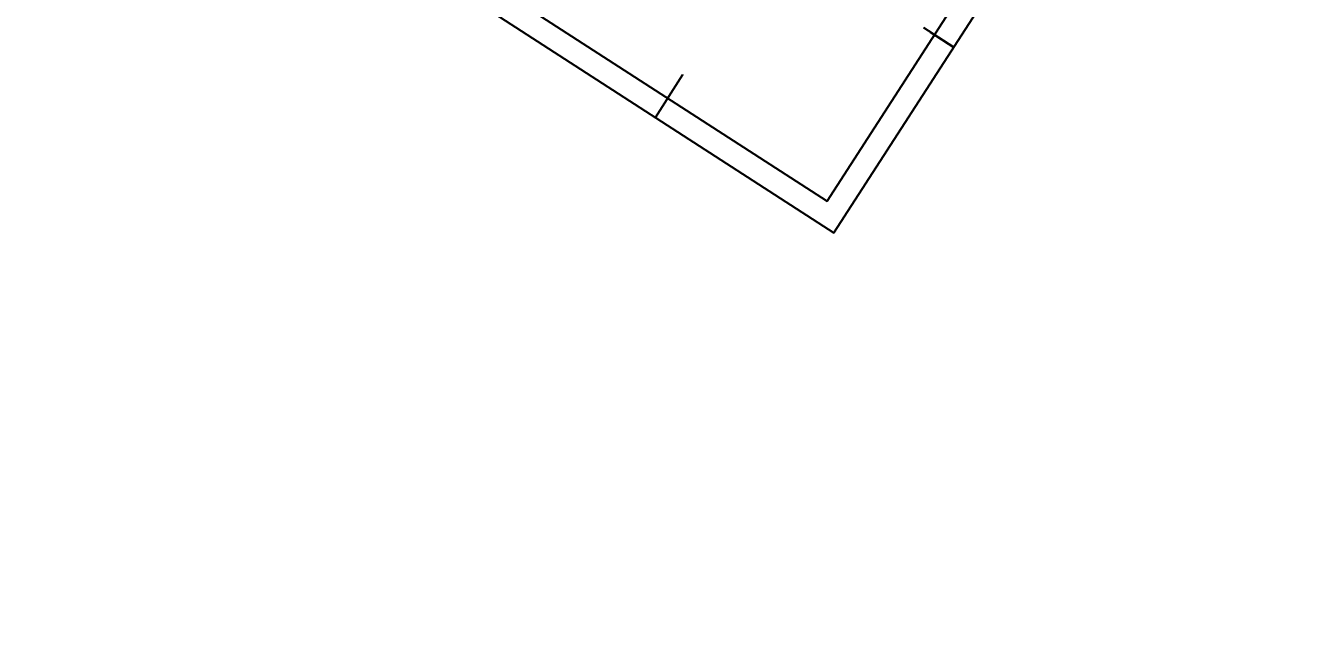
# Model space of a CAD drawing. Header units: inches. Extents: x -48022 to 80112, y -8164 to 5118.
# Drawn here: x 63610.2 to 63946.6, y -1087.4 to -929.1 of the extents above; entities that cross this region are included whole.
import ezdxf
from ezdxf.xclip import XClip

# ---------------------------------------------------------------- set-up
doc = ezdxf.new("R2010")
doc.units = ezdxf.units.IN
doc.header["$LTSCALE"] = 10
doc.header["$XCLIPFRAME"] = 0
doc.header["$PDMODE"] = 32
doc.linetypes.add('Amconstr', pattern=[9999, 9999, 0])
doc.layers.add('1_DIM', color=1, linetype='Continuous')
doc.layers.add('roads & footpath', color=161, linetype='Continuous')
doc.styles.get("Standard").update_dxf_attribs({"font": 'sanss___.ttf'})
doc.dimstyles.new('STANDARD_WS', dxfattribs={"dimscale": 180, "dimtxt": 0.18, "dimasz": 0.0625, "dimexe": 0.1875, "dimexo": 0.0625, "dimgap": 0.09375, "dimtad": 0, "dimdec": 0, "dimzin": 3, "dimdsep": 46, "dimlunit": 4, "dimtxsty": 'Standard', "dimblk": 'DOT', "dimcen": 0.09375, "dimadec": 3, "dimazin": 0, "dimtfac": 1, "dimtdec": 0, "dimtofl": 0, "dimtmove": 1, "dimatfit": 3, "dimldrblk": 'CLOSED', "dimfxl": 0, "dimfrac": 2, "dimtolj": 1, "dimtzin": 3, "dimarcsym": 0})

# ---------------------------------------------------------------- blocks, each defined once
blk = doc.blocks.new('pdf plan')
at = {"color": 250, "linetype": 'Continuous', "lineweight": -2}
for points in [[(697.633, 333.992), (736.005, 295.586), (736.005, 295.586)], [(742.886, 304.948), (730.018, 292.08), (730.018, 292.08)], [(730.315, 292.344), (736.005, 298.067), (736.005, 298.067)], [(742.621, 266.707), (729.753, 279.542), (729.753, 279.542)], [(717.084, 252.582), (738.155, 273.654), (738.155, 273.654)]]:
    blk.add_lwpolyline(points, dxfattribs=at)
blk = doc.blocks.new('_Dot')
at = {"color": 0, "linetype": 'ByBlock', "lineweight": -2}
blk.add_line((-0.5, 0), (-1, 0), dxfattribs=at)
at = {"color": 0, "linetype": 'ByBlock', "const_width": 0.5}
blk.add_lwpolyline([(-0.25, 0, 1), (0.25, 0, 1)], format="xyb", close=True, dxfattribs=at)
blk = doc.blocks.new('*D201')
at = {"layer": '1_DIM', "color": 0, "lineweight": -2, "transparency": 16777216}
blk.add_line((66319.12, -277.29), (66319.12, 641.74), dxfattribs=at)
for start, end in [(90.060638, 95.578407), (96.552079, 102.069847)]:
    blk.add_arc((66319.12, -10021.85), 10629.84, start, end, dxfattribs=at)
at = {"layer": 'Defpoints', "color": 0, "transparency": 16777216}
for p in [(63731.75, 2015.89), (65569.57, 581.53), (64150.66, 66.92), (66319.12, -288.54), (66319.12, -1080.54)]:
    blk.add_point(p, dxfattribs=at)
at = {"layer": '1_DIM', "color": 0, "lineweight": -2, "transparency": 16777216, "xscale": 11.25, "yscale": 11.25, "zscale": 11.25}
for p, rotation in [((66319.12, 607.99), 0.03031924790928877), ((64085.38, 370.64), 192.1001664814439)]:
    blk.add_blockref('_Dot', p, dxfattribs=dict(at, rotation=rotation))
at = {"layer": '1_DIM', "color": 0, "transparency": 16777216, "insert": (65195.96, 548.48), "char_height": 32.4, "attachment_point": 5, "rotation": 6.0652}
blk.add_mtext('\\A1;12.130°', dxfattribs=at)
blk = doc.blocks.new('_Closed')
at = {"color": 0, "linetype": 'ByBlock', "lineweight": -2}
for p, q in [((-1, 0.167), (0, 0)), ((-1, 0.167), (-1, -0.167)), ((0, 0), (-1, -0.167)), ((0, 0), (-1, 0))]:
    blk.add_line(p, q, dxfattribs=at)

msp = doc.modelspace()

# ---------------------------------------------------------------- linework, layer by layer
at = {"layer": 'roads & footpath'}
for points in [[(55014.01, -779.29, -0.323578), (55059.31, -716.62, -0.013071), (55967.67, -442.84), (56204.33, -398.54, -0.10569), (63713.76, -78.55), (63336.43, -662.5), (63820.22, -975.11), (64325.53, -193.1, -0.004624), (64650.94, -263.02, -0.207356), (65711.38, -1035.91, 0.151144), (66015.95, -1317.7, -0.2887), (66109.12, -1465.62), (66109.12, -1767.31)], [(55020.01, -779.29, -0.323578), (55061.19, -722.32, -0.013068), (55969.01, -448.69), (56205.63, -404.4, -0.105565), (63703.78, -82.95), (63328.14, -664.28), (63822, -983.4), (64328.35, -199.8, -0.004567), (64649.63, -268.87, -0.207352), (65706.2, -1038.93, 0.151135), (66013.36, -1323.11, -0.2887), (66103.12, -1465.62), (66103.12, -1749.31)]]:
    msp.add_lwpolyline(points, format="xyb", dxfattribs=at)

# ---------------------------------------------------------------- block references
at = {"linetype": 'Amconstr', "lineweight": 25}
ref = msp.add_blockref('pdf plan', (61586.99, 2414.1), dxfattribs=dict(at, xscale=5.131858713091743, yscale=5.131858713091743, zscale=5.131858713091743, rotation=282.2313422511228))
XClip(ref).set_block_clipping_path([(164.4791717222, 449.2939431408), (576.659918646, 448.5683895352), (739.282937211, 285.3718372324), (658.1213050436, 204.4954374036), (528.9983881636, 334.0737409183), (235.5965602188, 334.5902103453), (235.5625337246, 315.2600524106), (164.2434555072, 315.3855939715)])

# ---------------------------------------------------------------- dimensions: what is measured, and where the dimension line sits
at = {"layer": '1_DIM'}
dim = msp.add_angular_dim_2l(base=(65569.5702, 581.5268), line1=((64150.6587, 66.9208), (63731.7517, 2015.8874)), line2=((66319.12, -1080.5431), (66319.12, -288.5431)), dimstyle='STANDARD_WS', dxfattribs=at)
dim.commit()
dim.dimension.update_dxf_attribs({"geometry": '*D201', "text_midpoint": (65195.9619, 548.4831)})

doc.saveas('drawing.dxf')
